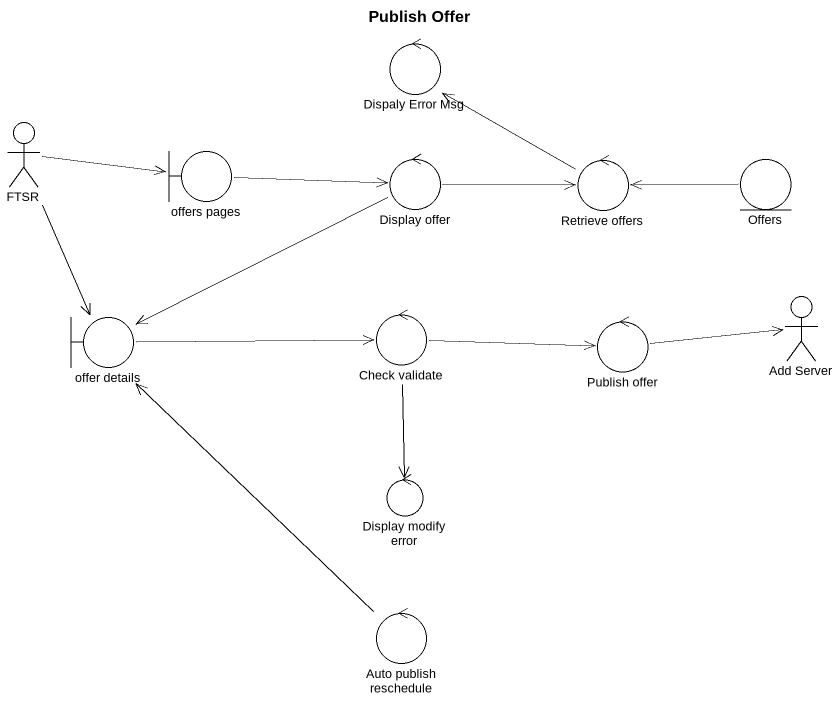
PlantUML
@startuml
title Publish Offer
control "Dispaly Error Msg" as Dispaly_Error_Msg
actor FTSR
boundary "offers pages" as offers_pages
control "Display offer" as Display_offer
control "Retrieve offers" as Retrieve_offers
entity Offers
boundary "offer details" as offer_details
control "Check validate" as Check_validate
control "Publish offer" as Publish_offer
actor "Add Server" as Add_Server
control "Display modify error" as Display_modify_error
control "Auto publish reschedule" as Auto_publish_reschedule
FTSR -right-> offers_pages
FTSR --> offer_details
offers_pages -right-> Display_offer
Display_offer -right-> Retrieve_offers
Display_offer -left-> offer_details
Retrieve_offers -up-> Dispaly_Error_Msg
Offers -left-> Retrieve_offers
offer_details -right-> Check_validate
Check_validate -right-> Publish_offer
Check_validate --> Display_modify_error
Add_Server <-left- Publish_offer
Auto_publish_reschedule -up-> offer_details
@enduml
